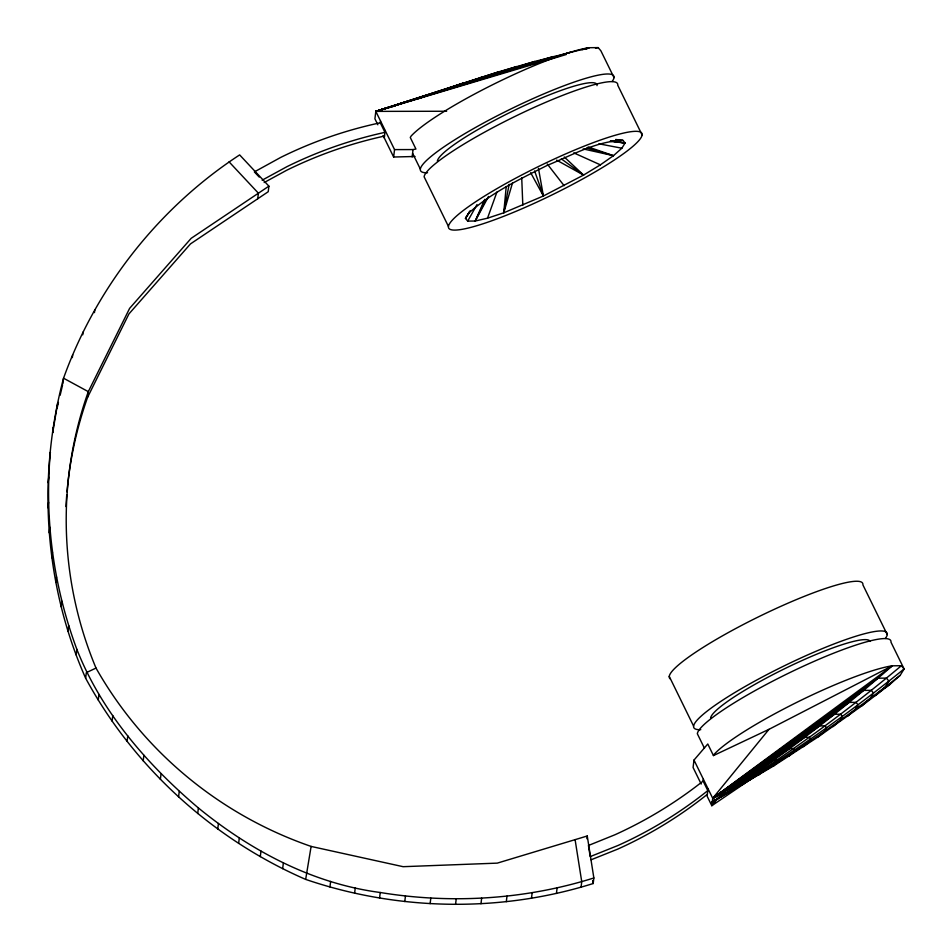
<?xml version="1.0" encoding="UTF-8"?>
<svg xmlns="http://www.w3.org/2000/svg" width="952" height="952" viewBox="0 0 952 952"><rect width="100%" height="100%" fill="white"/><g stroke="black" fill="none" stroke-linecap="round" stroke-linejoin="round"><path stroke-width="1.43" d="M268.904 186.164L191.173 238.321L129.615 308.365L88.31 391.653A394.39 388.404 7 0 0 96.009 668.066A394.39 388.404 7 0 0 311.114 846.423L403.124 866.689L497.265 863.131L587.253 835.987L593.858 877.97L593.179 883.527C500.133 912.789 397.912 910.862 305.663 879.398C212.772 839.045 133.887 767.324 85.644 678.205C44.078 584.552 37.259 476.988 63.546 378.206C96.164 287.385 158.829 207.679 239.642 154.902L268.904 186.164L268.226 191.721L190.495 243.89L128.925 313.934L87.632 397.21A394.39 388.404 7 0 0 66.997 491.898M593.858 877.97C525.123 899.581 451.308 904.138 380.253 892.5C312.518 883.587 250.792 850.731 198.397 807.962C147.393 764.777 101.566 712.096 76.862 649.347C53.502 586.646 44.328 518.769 50.373 452.129L49.682 457.686M469.312 212.07L465.468 218.436L467.706 221.102L475.226 221.019L487.519 218.186L503.751 212.808L506.214 186.651M53.371 427.246L52.681 432.815L57.763 402.589M48.088 482.688L48.778 477.13M62.856 383.763L63.546 378.206L88.31 391.653L87.632 397.21M47.909 507.749L48.6 502.18M49.135 532.775L49.825 527.218M72.328 357.631L72.673 354.846M51.777 557.717L52.455 552.148M82.764 334.807L83.098 332.034M55.811 582.469L56.501 576.912M94.462 312.601L94.807 309.828M61.19 606.781L61.88 601.212M68.032 631.14L68.711 625.583M76.172 654.917L76.862 649.347M85.644 678.205L86.323 672.647L96.009 668.066M98.27 700.006L98.948 694.448M112.098 721.092L112.776 715.523M127.092 741.382L127.77 735.825M143.193 760.838L143.883 755.269M160.376 779.379L161.055 773.821M178.56 796.955L179.25 791.398M257.718 198.778L258.409 193.208L229.087 161.864M197.707 813.52L198.397 807.962M217.758 829.013L218.436 823.456M238.643 843.389L239.321 837.831M260.301 856.61L260.979 851.052M282.661 868.629L283.351 863.059M262.133 180.19L287.052 166.612A424.58 418.118 7 0 1 384.953 132.352L380.276 122.796L380.502 120.94M384.275 137.909L385.179 130.495M415.036 156.485L393.64 157.02L394.544 149.607L375.826 111.384L498.872 71.793L534.774 61.463L589.062 47.707L598.189 47.6L600.902 50.837L614.004 77.6M305.663 879.398L311.114 846.423M412.145 156.985L413.049 149.571L415.941 149.059L410.264 137.469L411.145 136.029A107.564 15.72 -26.1 0 1 493.695 84.204A107.564 15.72 -26.1 0 1 589.062 47.707L586.444 49.052M329.939 886.966L330.63 881.397M354.608 893.19L355.286 887.621M379.574 898.057L380.253 892.5M404.767 901.556L405.457 895.999M430.125 903.674L430.804 898.105M455.544 904.4L456.234 898.843M480.962 903.734L481.652 898.176M506.309 901.687L506.988 896.118M531.49 898.248L532.168 892.69M556.432 893.44L557.11 887.883M586.92 838.771L587.253 835.987M581.065 887.276L581.743 881.719L575.091 839.652M714.19 799.763L712.263 802.012L773.678 765.92L818.351 736.765L861.774 705.884L889.977 684.357L900.199 675.313L904.091 668.958L901.377 665.71L892.25 665.817L768.99 729.327L713.453 755.579L707.776 743.988L693.996 760.077L693.08 767.49L701.196 784.055M703.123 781.045A424.58 418.118 7 0 1 614.79 834.833L588.443 845.483L590.192 856.621L618.193 845.4A418.475 412.121 7 0 0 707.812 790.6L703.123 781.045L703.349 779.188M708.038 788.744L707.122 796.158L711.81 805.713L753.615 777.32M768.99 729.327L712.715 798.3L711.81 805.713L717.439 798.823M615.611 139.48L622.858 140.301L625.083 142.978L621.882 148.214L613.457 155.676L600.391 164.839L583.552 175.073L543.402 195.993L503.751 212.808L509.165 184.295M57.084 408.146L58.441 402.41M60.143 395.235L62.523 385.203M503.751 212.808L512.473 183.01M487.519 218.186L496.92 192.054M488.519 196.481L475.226 221.019L484.77 199.337M475.226 221.019L485.449 199.801M467.706 221.102L477.012 204.561M469.36 212.225L465.468 218.436L470.205 210.654M713.453 755.579L714.333 754.139A107.564 15.72 -26.1 0 1 796.883 702.314A107.564 15.72 -26.1 0 1 892.25 665.817C835.761 715.606 775.547 761.195 712.263 802.012C777.962 764.551 840.854 722.175 900.199 675.313M727.804 793.29L728.982 791.993C789.993 754.924 848.541 713.798 904.091 668.958L890.977 642.195A107.564 15.72 -26.1 0 0 796.431 669.423A107.564 15.72 -26.1 0 0 697.34 733.742L704.456 748.272M743.226 784.365L745.583 781.782L745.13 781.235L743.607 781.247L712.715 798.3L693.996 760.077M758.518 775.237L762.052 771.37L761.374 770.549L759.089 770.561L712.715 798.3L728.756 791.719C789.006 753.615 846.721 711.489 901.377 665.71M773.678 765.92L778.391 760.755L777.486 759.66L774.452 759.684L712.715 798.3L892.25 665.817M788.708 756.388L792.968 752.615L794.587 749.95L793.468 748.581L789.66 748.605L712.715 798.3L878.042 678.193L886.395 678.11L888.882 681.085L885.324 686.916L875.947 695.21L873.186 696.281M803.607 746.677L808.712 742.143L810.664 738.954L809.307 737.312L804.749 737.348L712.715 798.3L863.666 690.402L871.27 690.319L873.531 693.032L870.283 698.34L861.774 705.884L857.573 707.265M818.351 736.765L824.325 731.481L826.586 727.756L825.015 725.852L819.696 725.888L712.715 798.3L849.16 702.409L855.991 702.35L858.026 704.801L855.11 709.573L847.447 716.368M832.976 726.662L839.783 720.628L842.377 716.368L840.58 714.202L834.499 714.25L712.715 798.3M468.67 213.2C491.529 192.506 519.875 179.202 547.15 165.422C571.557 155.426 595.988 141.301 622.858 140.301M877.518 693.092L882.052 689.914M884.313 688.32L889.977 684.357L887.276 685.523M264.168 182.534L286.588 170.313A424.58 418.118 7 0 1 384.501 136.053M591.073 859.799L617.741 849.113A418.475 412.121 7 0 0 707.348 794.313M418.392 98.639L427.853 95.176L375.826 111.384L374.909 118.798L377.837 124.771M429.209 94.7L463.219 83.026L465.754 83.014M516.793 66.509L375.826 111.384L446.631 111.253M534.774 61.463L375.826 111.384L380.062 110.599M570.914 52.051L375.826 111.384L395.116 105.898M566.321 54.49L375.826 111.384L498.872 71.793L501.537 71.769M581.958 49.825L589.062 47.707M595.488 48.219L598.189 47.6M557.884 56.596L552.826 56.644L375.826 111.384L447.523 88.976M481.01 77.29L484.437 77.267M394.544 149.607L413.049 149.571M610.375 141.372L625.083 142.978L610.434 140.813M610.601 141.003L625.083 142.978M598.927 143.811L621.882 148.214M583.183 148.929L613.457 155.676L588.169 146.929M586.741 147.953L613.457 155.676M573.758 152.867L600.391 164.839M556.622 160.114L583.552 175.073L564.274 156.985M561.323 158.877L583.552 175.073M259.23 177.072L254.362 171.895L280.769 157.389A418.475 412.121 7 0 1 380.276 122.796M547.257 163.994L564.12 185.7M530.68 172.728L543.402 195.993L538.463 168.361M887.24 634.556L862.893 584.861A107.564 15.72 -26.1 0 0 759.886 616.158A107.564 15.72 -26.1 0 0 670.327 678.931M642.1 134.934A107.564 15.72 -26.1 0 0 498.836 187.532A107.564 15.72 -26.1 0 0 494.897 219.65A107.564 15.72 -26.1 0 0 642.1 134.934L617.753 85.24A107.564 15.72 -26.1 0 0 523.207 112.479A107.564 15.72 -26.1 0 0 424.116 176.786L448.463 226.481M669.256 676.396L693.591 726.09M412.597 153.284L420.368 169.135M383.109 135.517L393.64 157.02M534.619 170.955L543.402 195.993M592.727 880.636L593.179 883.527M521.72 177.762L522.815 205.227M427.543 172.74A107.564 15.72 -26.1 0 1 508.011 110.361A107.564 15.72 -26.1 0 1 612.136 81.515M437.385 161.102A88.667 12.959 -26.1 0 1 519.066 108.088A88.667 12.959 -26.1 0 1 596.999 85.632M65.986 506.583A394.39 388.404 7 0 1 66.747 494.838M700.767 729.684A107.564 15.72 -26.1 0 1 781.247 667.316A107.564 15.72 -26.1 0 1 885.36 638.471M710.608 718.058A88.667 12.959 -26.1 0 1 788.815 666.697A88.667 12.959 -26.1 0 1 870.08 641.41M728.756 791.719L712.263 802.012L728.756 791.719"/></g></svg>
